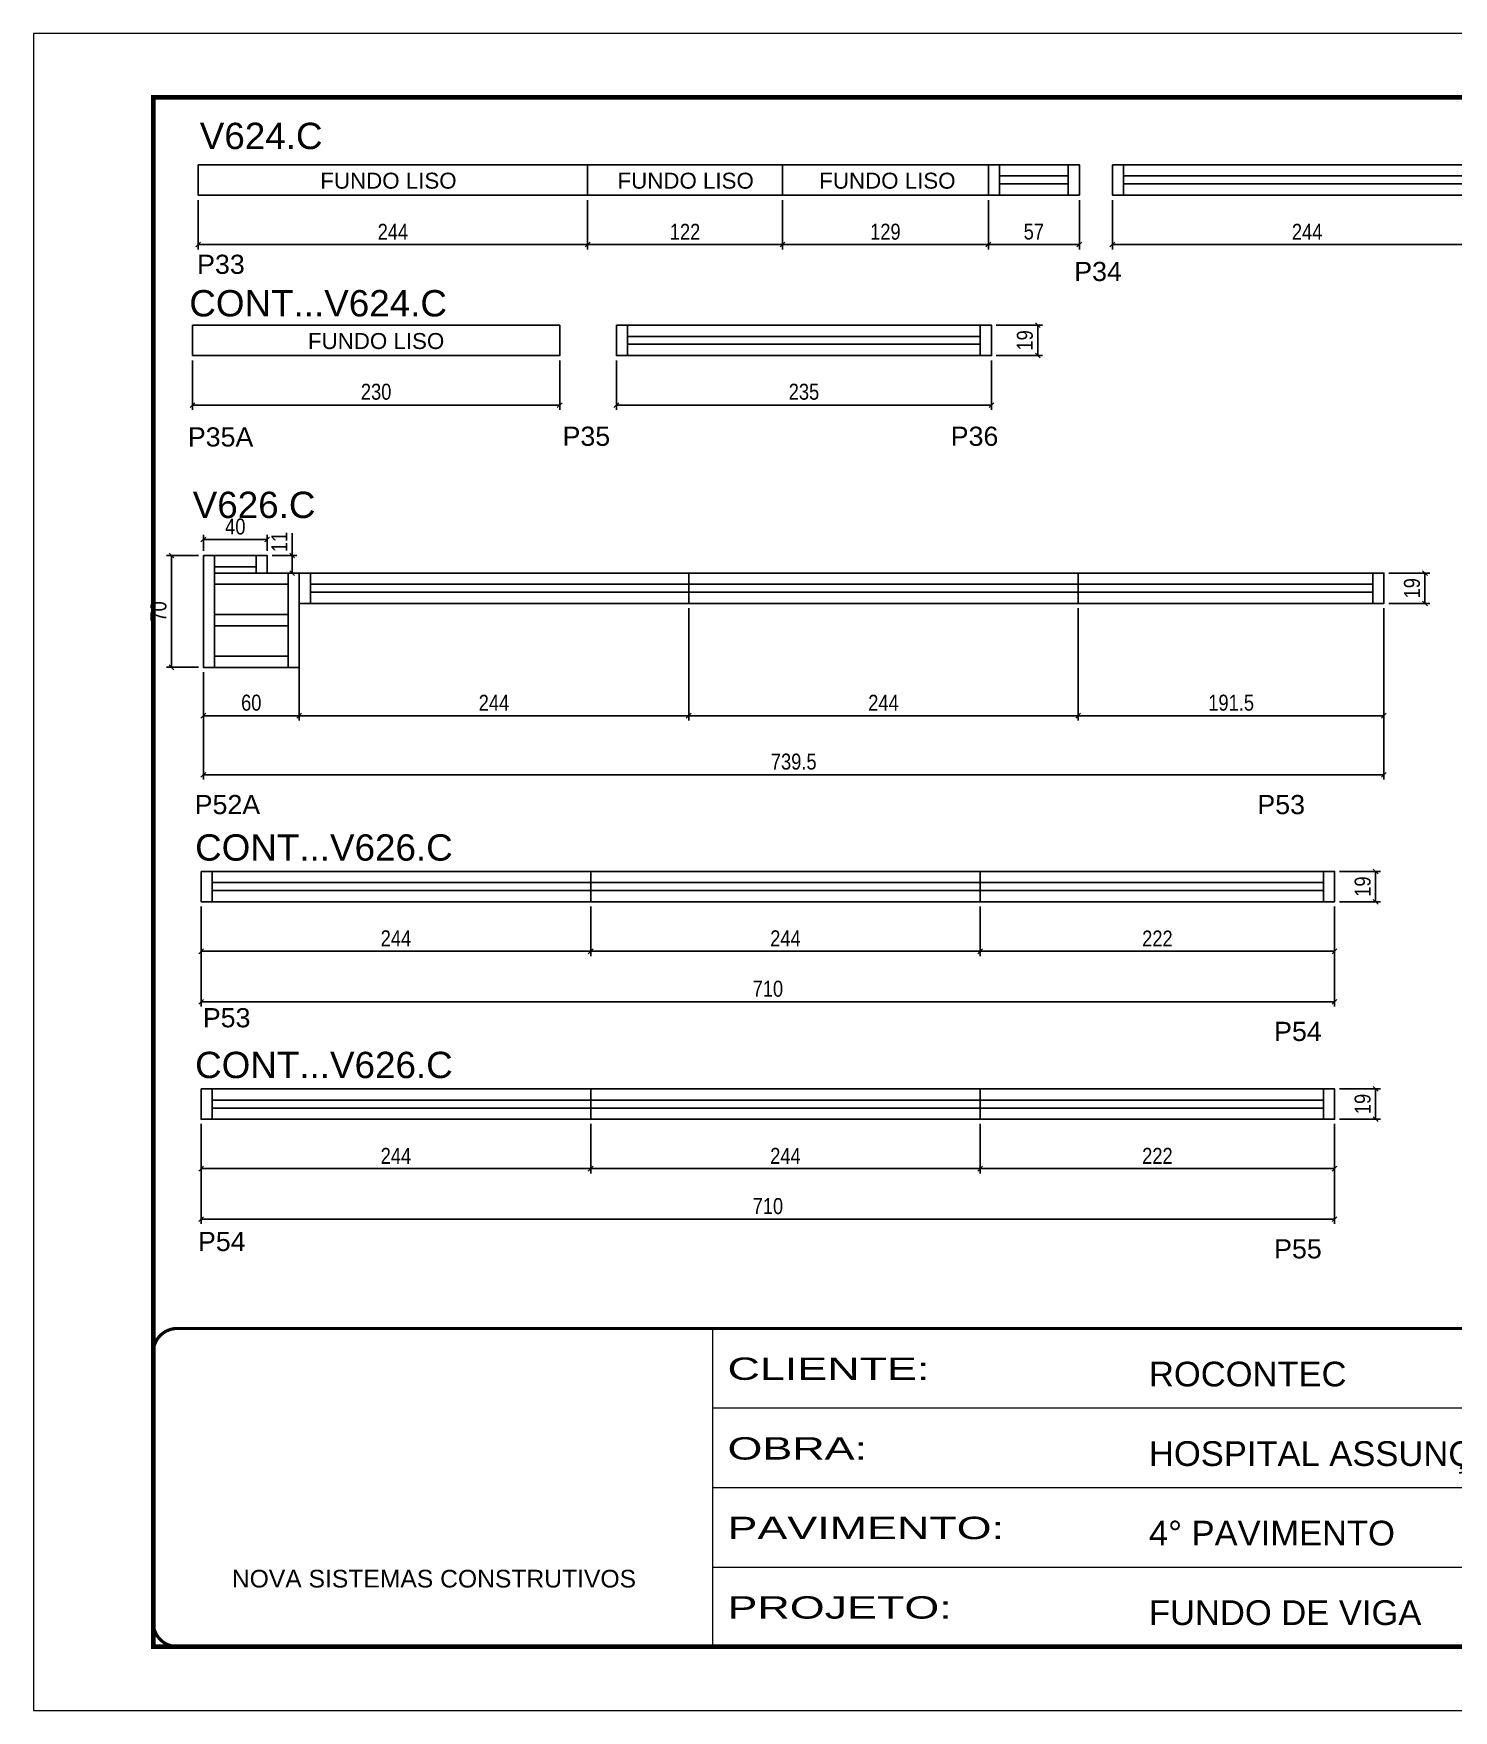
# Model space of a CAD drawing. Extents: x 3111 to 9365, y 861 to 5356.
# Drawn here: x 3111 to 4000, y 2009 to 3059 of the extents above; entities that cross this region are included whole.
import ezdxf

# ---------------------------------------------------------------- set-up
doc = ezdxf.new("R2010")
doc.units = 0
doc.linetypes.add('CONTINUO', pattern=[0])
doc.linetypes.add('DASHED', pattern=[0.75, 0.5, -0.25])
doc.layers.add('00-FELIPE', color=2, linetype='Continuous', plot=False)
for name, color, linetype in [('5', 5, 'Continuous'), ('COTA', 241, 'Continuous'), ('NOMENCLATURA', 7, 'Continuous'), ('Painéis', 200, 'Continuous'), ('SARR_2.2x7', 40, 'Continuous')]:
    doc.layers.add(name, color=color, linetype=linetype)
doc.layers.add('Folhas', color=255, linetype='Continuous', lineweight=9)
doc.layers.add('SARRAFO DE PRESSAO', color=251, linetype='DASHED', lineweight=9)
doc.styles.add('ARIAL', font='arial.ttf')
doc.styles.add('COTA TECNICA-50', font='techl___.ttf', dxfattribs={"height": 10})
doc.styles.get("Standard").update_dxf_attribs({"font": 'arial.ttf'})
doc.styles.add('Tecnologia', font='')
doc.styles.get('Tecnologia').set_extended_font_data('Forgotten Futurist')
doc.dimstyles.new('COTA PAINEL-50', dxfattribs={"dimtxt": 10, "dimasz": 3, "dimexe": 3, "dimexo": 3, "dimgap": 3, "dimtad": 1, "dimdec": 1, "dimzin": 12, "dimdsep": 46, "dimtxsty": 'COTA TECNICA-50', "dimblk1": 'OBLIQUE', "dimblk2": 'OBLIQUE', "dimsah": 1, "dimcen": 0.9, "dimclrd": 4, "dimclre": 4, "dimclrt": 240, "dimadec": 1, "dimazin": 3, "dimtfac": 1, "dimtdec": 1, "dimtmove": 0, "dimatfit": 3, "dimfxl": 1, "dimtolj": 1, "dimtzin": 12, "dimarcsym": 0})

# ---------------------------------------------------------------- blocks, each defined once
blk = doc.blocks.new('9999999999')
at = {"color": 30, "linetype": 'CONTINUO'}
for p, q in [((98564.6, 34230.2), (98564.6, 34429.4)), ((98564.6, 34379.6), (99584, 34379.6)), ((98564.6, 34329.8), (99488, 34329.8)), ((98564.6, 34280), (99488, 34280))]:
    blk.add_line(p, q, dxfattribs=at)
at = {"color": 30, "linetype": 'CONTINUO', "const_width": 2}
blk.add_lwpolyline([(99584, 34230.2), (99584, 34414.4, 0.414214), (99569, 34429.4), (98229, 34429.4, 0.414214), (98214, 34414.4), (98214, 34245.2, 0.414214), (98229, 34230.2), (99584, 34230.2)], format="xyb", dxfattribs=at)
at = {"layer": 'Folhas'}
blk.add_lwpolyline([(98139, 34190.2), (99624, 34190.2), (99624, 35240.2), (98139, 35240.2)], close=True, dxfattribs=at)
at = {"layer": 'Folhas', "color": 30, "const_width": 3}
blk.add_lwpolyline([(98214, 34230.2), (99584, 34230.2), (99584, 35200.2), (98214, 35200.2)], close=True, dxfattribs=at)
at = {"color": 7, "linetype": 'Continuous', "ltscale": 5, "style": 'ARIAL'}
for s, height, p in [('ROCONTEC', 15.48, (98837.7, 34393.1)), ('HOSPITAL ASSUNÇÃO', 15.483, (98837.7, 34343.3)), ('4° PAVIMENTO', 15.483, (98837.7, 34293.5)), ('NOVA SISTEMAS CONSTRUTIVOS', 11.059, (98263.2, 34267.2)), ('FUNDO DE VIGA', 15.483, (98837.7, 34243.7))]:
    blk.add_text(s, height=height, dxfattribs=at).set_placement(p)
at = {"layer": 'Folhas', "color": 7, "style": 'Tecnologia', "width": 1.5}
for s, p in [('CLIENTE:', (98573.7, 34397.2)), ('OBRA:', (98573.7, 34347.3)), ('PAVIMENTO:', (98573.7, 34297.5)), ('PROJETO:', (98573.7, 34247.7))]:
    blk.add_text(s, height=14, dxfattribs=at).set_placement(p)
blk = doc.blocks.new('_Oblique')
at = {"color": 0, "linetype": 'ByBlock', "lineweight": -2}
blk.add_line((-0.5, -0.5), (0.5, 0.5), dxfattribs=at)
blk = doc.blocks.new('*D115')
at = {"layer": 'COTA', "color": 4, "linetype": 'ByBlock', "lineweight": -2, "transparency": 16777216}
for p, q in [((3580.1, 2955.1), (3580.1, 2924.2)), ((3709.1, 2955.1), (3709.1, 2924.2)), ((3709.1, 2927.2), (3580.1, 2927.2))]:
    blk.add_line(p, q, dxfattribs=at)
at = {"layer": 'Defpoints', "color": 0, "linetype": 'ByBlock', "transparency": 16777216}
for p in [(3580.1, 2958.1), (3709.1, 2958.1), (3580.1, 2927.2)]:
    blk.add_point(p, dxfattribs=at)
at = {"layer": 'COTA', "color": 4, "linetype": 'ByBlock', "lineweight": -2, "transparency": 16777216, "xscale": 3, "yscale": 3, "zscale": 3, "rotation": 180}
blk.add_blockref('_Oblique', (3580.1, 2927.2), dxfattribs=at)
at = {"layer": 'COTA', "color": 4, "linetype": 'ByBlock', "lineweight": -2, "transparency": 16777216, "xscale": 3, "yscale": 3, "zscale": 3}
blk.add_blockref('_Oblique', (3709.1, 2927.2), dxfattribs=at)
at = {"layer": 'COTA', "color": 240, "linetype": 'ByBlock', "transparency": 16777216, "insert": (3644.6, 2935.2), "char_height": 10, "attachment_point": 5, "style": 'COTA TECNICA-50'}
blk.add_mtext('\\A1;129', dxfattribs=at)
blk = doc.blocks.new('*D116')
at = {"layer": 'COTA', "color": 4, "linetype": 'ByBlock', "lineweight": -2, "transparency": 16777216}
for p, q in [((3210.6, 2854.7), (3210.6, 2823.7)), ((3440.6, 2854.7), (3440.6, 2823.7)), ((3440.6, 2826.7), (3210.6, 2826.7))]:
    blk.add_line(p, q, dxfattribs=at)
at = {"layer": 'Defpoints', "color": 0, "linetype": 'ByBlock', "transparency": 16777216}
for p in [(3210.6, 2857.7), (3440.6, 2857.7), (3210.6, 2826.7)]:
    blk.add_point(p, dxfattribs=at)
at = {"layer": 'COTA', "color": 4, "linetype": 'ByBlock', "lineweight": -2, "transparency": 16777216, "xscale": 3, "yscale": 3, "zscale": 3, "rotation": 180}
blk.add_blockref('_Oblique', (3210.6, 2826.7), dxfattribs=at)
at = {"layer": 'COTA', "color": 4, "linetype": 'ByBlock', "lineweight": -2, "transparency": 16777216, "xscale": 3, "yscale": 3, "zscale": 3}
blk.add_blockref('_Oblique', (3440.6, 2826.7), dxfattribs=at)
at = {"layer": 'COTA', "color": 240, "linetype": 'ByBlock', "transparency": 16777216, "insert": (3325.6, 2835), "char_height": 10, "attachment_point": 5, "style": 'COTA TECNICA-50'}
blk.add_mtext('\\A1;230', dxfattribs=at)
blk = doc.blocks.new('*D165')
at = {"layer": 'COTA', "color": 4, "linetype": 'ByBlock', "lineweight": -2, "transparency": 16777216}
for p, q in [((3214.1, 2955.1), (3214.1, 2924.2)), ((3458.1, 2955.1), (3458.1, 2924.2)), ((3214.1, 2927.2), (3458.1, 2927.2))]:
    blk.add_line(p, q, dxfattribs=at)
at = {"layer": 'Defpoints', "color": 0, "linetype": 'ByBlock', "transparency": 16777216}
for p in [(3214.1, 2958.1), (3458.1, 2958.1), (3458.1, 2927.2)]:
    blk.add_point(p, dxfattribs=at)
at = {"layer": 'COTA', "color": 4, "linetype": 'ByBlock', "lineweight": -2, "transparency": 16777216, "xscale": 3, "yscale": 3, "zscale": 3, "rotation": 180}
blk.add_blockref('_Oblique', (3214.1, 2927.2), dxfattribs=at)
at = {"layer": 'COTA', "color": 4, "linetype": 'ByBlock', "lineweight": -2, "transparency": 16777216, "xscale": 3, "yscale": 3, "zscale": 3}
blk.add_blockref('_Oblique', (3458.1, 2927.2), dxfattribs=at)
at = {"layer": 'COTA', "color": 240, "linetype": 'ByBlock', "transparency": 16777216, "insert": (3336.1, 2935.2), "char_height": 10, "attachment_point": 5, "style": 'COTA TECNICA-50'}
blk.add_mtext('\\A1;244', dxfattribs=at)
blk = doc.blocks.new('*D166')
at = {"layer": 'COTA', "color": 4, "linetype": 'ByBlock', "lineweight": -2, "transparency": 16777216}
for p, q in [((3458.1, 2955.1), (3458.1, 2924.2)), ((3580.1, 2955.1), (3580.1, 2924.2)), ((3458.1, 2927.2), (3580.1, 2927.2))]:
    blk.add_line(p, q, dxfattribs=at)
at = {"layer": 'Defpoints', "color": 0, "linetype": 'ByBlock', "transparency": 16777216}
for p in [(3458.1, 2958.1), (3580.1, 2958.1), (3580.1, 2927.2)]:
    blk.add_point(p, dxfattribs=at)
at = {"layer": 'COTA', "color": 4, "linetype": 'ByBlock', "lineweight": -2, "transparency": 16777216, "xscale": 3, "yscale": 3, "zscale": 3, "rotation": 180}
blk.add_blockref('_Oblique', (3458.1, 2927.2), dxfattribs=at)
at = {"layer": 'COTA', "color": 4, "linetype": 'ByBlock', "lineweight": -2, "transparency": 16777216, "xscale": 3, "yscale": 3, "zscale": 3}
blk.add_blockref('_Oblique', (3580.1, 2927.2), dxfattribs=at)
at = {"layer": 'COTA', "color": 240, "linetype": 'ByBlock', "transparency": 16777216, "insert": (3519.1, 2935.2), "char_height": 10, "attachment_point": 5, "style": 'COTA TECNICA-50'}
blk.add_mtext('\\A1;122', dxfattribs=at)
blk = doc.blocks.new('*D194')
at = {"layer": 'COTA', "color": 4, "linetype": 'ByBlock', "lineweight": -2, "transparency": 16777216}
for p, q in [((3786.8, 2955.1), (3786.8, 2924.2)), ((4030.8, 2955.1), (4030.8, 2924.2)), ((3786.8, 2927.2), (4030.8, 2927.2))]:
    blk.add_line(p, q, dxfattribs=at)
at = {"layer": 'Defpoints', "color": 0, "linetype": 'ByBlock', "transparency": 16777216}
for p in [(3786.8, 2958.1), (4030.8, 2958.1), (4030.8, 2927.2)]:
    blk.add_point(p, dxfattribs=at)
at = {"layer": 'COTA', "color": 4, "linetype": 'ByBlock', "lineweight": -2, "transparency": 16777216, "xscale": 3, "yscale": 3, "zscale": 3, "rotation": 180}
blk.add_blockref('_Oblique', (3786.8, 2927.2), dxfattribs=at)
at = {"layer": 'COTA', "color": 4, "linetype": 'ByBlock', "lineweight": -2, "transparency": 16777216, "xscale": 3, "yscale": 3, "zscale": 3}
blk.add_blockref('_Oblique', (4030.8, 2927.2), dxfattribs=at)
at = {"layer": 'COTA', "color": 240, "linetype": 'ByBlock', "transparency": 16777216, "insert": (3908.8, 2935.2), "char_height": 10, "attachment_point": 5, "style": 'COTA TECNICA-50'}
blk.add_mtext('\\A1;244', dxfattribs=at)
blk = doc.blocks.new('*D77')
at = {"layer": 'COTA', "color": 4, "linetype": 'ByBlock', "lineweight": -2, "transparency": 16777216}
for p, q in [((3714.1, 2876.7), (3743.1, 2876.7)), ((3740.1, 2857.7), (3740.1, 2876.7)), ((3714.1, 2857.7), (3743.1, 2857.7))]:
    blk.add_line(p, q, dxfattribs=at)
at = {"layer": 'Defpoints', "color": 0, "linetype": 'ByBlock', "transparency": 16777216}
for p in [(3711.1, 2876.7), (3740.1, 2876.7), (3711.1, 2857.7)]:
    blk.add_point(p, dxfattribs=at)
at = {"layer": 'COTA', "color": 4, "linetype": 'ByBlock', "lineweight": -2, "transparency": 16777216, "xscale": 3, "yscale": 3, "zscale": 3}
for p, rotation in [((3740.1, 2876.7), 90), ((3740.1, 2857.7), 270)]:
    blk.add_blockref('_Oblique', p, dxfattribs=dict(at, rotation=rotation))
at = {"layer": 'COTA', "color": 240, "linetype": 'ByBlock', "transparency": 16777216, "insert": (3732, 2867.2), "char_height": 10, "attachment_point": 5, "rotation": 90, "style": 'COTA TECNICA-50'}
blk.add_mtext('\\A1;19', dxfattribs=at)
blk = doc.blocks.new('*D195')
at = {"layer": 'COTA', "color": 4, "linetype": 'ByBlock', "lineweight": -2, "transparency": 16777216}
for p, q in [((3476.1, 2854.7), (3476.1, 2823.7)), ((3711.1, 2854.7), (3711.1, 2823.7)), ((3711.1, 2826.7), (3476.1, 2826.7))]:
    blk.add_line(p, q, dxfattribs=at)
at = {"layer": 'Defpoints', "color": 0, "linetype": 'ByBlock', "transparency": 16777216}
for p in [(3476.1, 2857.7), (3711.1, 2857.7), (3476.1, 2826.7)]:
    blk.add_point(p, dxfattribs=at)
at = {"layer": 'COTA', "color": 4, "linetype": 'ByBlock', "lineweight": -2, "transparency": 16777216, "xscale": 3, "yscale": 3, "zscale": 3}
for p, rotation in [((3476.1, 2826.7), 180.0000000077806), ((3711.1, 2826.7), 7.780576183336052e-09)]:
    blk.add_blockref('_Oblique', p, dxfattribs=dict(at, rotation=rotation))
at = {"layer": 'COTA', "color": 240, "linetype": 'ByBlock', "transparency": 16777216, "insert": (3593.6, 2835), "char_height": 10, "attachment_point": 5, "rotation": 0, "style": 'COTA TECNICA-50'}
blk.add_mtext('\\A1;235', dxfattribs=at)
blk = doc.blocks.new('*D201')
at = {"layer": 'COTA', "color": 4, "linetype": 'ByBlock', "lineweight": -2, "transparency": 16777216}
for p, q in [((3765.4, 2699.5), (3765.4, 2629.2)), ((3956.9, 2699.5), (3956.9, 2629.2)), ((3765.4, 2632.2), (3956.9, 2632.2))]:
    blk.add_line(p, q, dxfattribs=at)
at = {"layer": 'Defpoints', "color": 0, "linetype": 'ByBlock', "transparency": 16777216}
for p in [(3765.4, 2702.5), (3956.9, 2702.5), (3956.9, 2632.2)]:
    blk.add_point(p, dxfattribs=at)
at = {"layer": 'COTA', "color": 4, "linetype": 'ByBlock', "lineweight": -2, "transparency": 16777216, "xscale": 3, "yscale": 3, "zscale": 3, "rotation": 180}
blk.add_blockref('_Oblique', (3765.4, 2632.2), dxfattribs=at)
at = {"layer": 'COTA', "color": 4, "linetype": 'ByBlock', "lineweight": -2, "transparency": 16777216, "xscale": 3, "yscale": 3, "zscale": 3}
blk.add_blockref('_Oblique', (3956.9, 2632.2), dxfattribs=at)
at = {"layer": 'COTA', "color": 240, "linetype": 'ByBlock', "transparency": 16777216, "insert": (3861.2, 2640.3), "char_height": 10, "attachment_point": 5, "style": 'COTA TECNICA-50'}
blk.add_mtext('\\A1;191.5', dxfattribs=at)
blk = doc.blocks.new('*D202')
at = {"layer": 'COTA', "color": 4, "linetype": 'ByBlock', "lineweight": -2, "transparency": 16777216}
for p, q in [((3277.4, 2699.5), (3277.4, 2629.2)), ((3521.4, 2699.5), (3521.4, 2629.2)), ((3277.4, 2632.2), (3521.4, 2632.2))]:
    blk.add_line(p, q, dxfattribs=at)
at = {"layer": 'Defpoints', "color": 0, "linetype": 'ByBlock', "transparency": 16777216}
for p in [(3277.4, 2702.5), (3521.4, 2702.5), (3521.4, 2632.2)]:
    blk.add_point(p, dxfattribs=at)
at = {"layer": 'COTA', "color": 4, "linetype": 'ByBlock', "lineweight": -2, "transparency": 16777216, "xscale": 3, "yscale": 3, "zscale": 3, "rotation": 180}
blk.add_blockref('_Oblique', (3277.4, 2632.2), dxfattribs=at)
at = {"layer": 'COTA', "color": 4, "linetype": 'ByBlock', "lineweight": -2, "transparency": 16777216, "xscale": 3, "yscale": 3, "zscale": 3}
blk.add_blockref('_Oblique', (3521.4, 2632.2), dxfattribs=at)
at = {"layer": 'COTA', "color": 240, "linetype": 'ByBlock', "transparency": 16777216, "insert": (3399.4, 2640.3), "char_height": 10, "attachment_point": 5, "style": 'COTA TECNICA-50'}
blk.add_mtext('\\A1;244', dxfattribs=at)
blk = doc.blocks.new('*D82')
at = {"layer": 'COTA', "color": 4, "linetype": 'ByBlock', "lineweight": -2, "transparency": 16777216}
for p, q in [((3521.4, 2699.5), (3521.4, 2629.2)), ((3765.4, 2699.5), (3765.4, 2629.2)), ((3521.4, 2632.2), (3765.4, 2632.2))]:
    blk.add_line(p, q, dxfattribs=at)
at = {"layer": 'Defpoints', "color": 0, "linetype": 'ByBlock', "transparency": 16777216}
for p in [(3521.4, 2702.5), (3765.4, 2702.5), (3765.4, 2632.2)]:
    blk.add_point(p, dxfattribs=at)
at = {"layer": 'COTA', "color": 4, "linetype": 'ByBlock', "lineweight": -2, "transparency": 16777216, "xscale": 3, "yscale": 3, "zscale": 3, "rotation": 180}
blk.add_blockref('_Oblique', (3521.4, 2632.2), dxfattribs=at)
at = {"layer": 'COTA', "color": 4, "linetype": 'ByBlock', "lineweight": -2, "transparency": 16777216, "xscale": 3, "yscale": 3, "zscale": 3}
blk.add_blockref('_Oblique', (3765.4, 2632.2), dxfattribs=at)
at = {"layer": 'COTA', "color": 240, "linetype": 'ByBlock', "transparency": 16777216, "insert": (3643.4, 2640.3), "char_height": 10, "attachment_point": 5, "style": 'COTA TECNICA-50'}
blk.add_mtext('\\A1;244', dxfattribs=at)
blk = doc.blocks.new('*D83')
at = {"layer": 'COTA', "color": 4, "linetype": 'ByBlock', "lineweight": -2, "transparency": 16777216}
for p, q in [((3956.9, 2699.5), (3956.9, 2592.2)), ((3217.4, 2659.5), (3217.4, 2592.2)), ((3956.9, 2595.2), (3217.4, 2595.2))]:
    blk.add_line(p, q, dxfattribs=at)
at = {"layer": 'Defpoints', "color": 0, "linetype": 'ByBlock', "transparency": 16777216}
for p in [(3956.9, 2702.5), (3217.4, 2662.5), (3217.4, 2595.2)]:
    blk.add_point(p, dxfattribs=at)
at = {"layer": 'COTA', "color": 4, "linetype": 'ByBlock', "lineweight": -2, "transparency": 16777216, "xscale": 3, "yscale": 3, "zscale": 3, "rotation": 180}
blk.add_blockref('_Oblique', (3217.4, 2595.2), dxfattribs=at)
at = {"layer": 'COTA', "color": 4, "linetype": 'ByBlock', "lineweight": -2, "transparency": 16777216, "xscale": 3, "yscale": 3, "zscale": 3}
blk.add_blockref('_Oblique', (3956.9, 2595.2), dxfattribs=at)
at = {"layer": 'COTA', "color": 240, "linetype": 'ByBlock', "transparency": 16777216, "insert": (3587.2, 2603.4), "char_height": 10, "attachment_point": 5, "style": 'COTA TECNICA-50'}
blk.add_mtext('\\A1;739.5', dxfattribs=at)
blk = doc.blocks.new('*D203')
at = {"layer": 'COTA', "color": 4, "linetype": 'ByBlock', "lineweight": -2, "transparency": 16777216}
for p, q in [((3704, 2512.7), (3704, 2481.7)), ((3926, 2512.7), (3926, 2481.7)), ((3704, 2484.7), (3926, 2484.7))]:
    blk.add_line(p, q, dxfattribs=at)
at = {"layer": 'Defpoints', "color": 0, "linetype": 'ByBlock', "transparency": 16777216}
for p in [(3704, 2515.7), (3926, 2515.7), (3926, 2484.7)]:
    blk.add_point(p, dxfattribs=at)
at = {"layer": 'COTA', "color": 4, "linetype": 'ByBlock', "lineweight": -2, "transparency": 16777216, "xscale": 3, "yscale": 3, "zscale": 3, "rotation": 180}
blk.add_blockref('_Oblique', (3704, 2484.7), dxfattribs=at)
at = {"layer": 'COTA', "color": 4, "linetype": 'ByBlock', "lineweight": -2, "transparency": 16777216, "xscale": 3, "yscale": 3, "zscale": 3}
blk.add_blockref('_Oblique', (3926, 2484.7), dxfattribs=at)
at = {"layer": 'COTA', "color": 240, "linetype": 'ByBlock', "transparency": 16777216, "insert": (3815, 2492.7), "char_height": 10, "attachment_point": 5, "style": 'COTA TECNICA-50'}
blk.add_mtext('\\A1;222', dxfattribs=at)
blk = doc.blocks.new('*D204')
at = {"layer": 'COTA', "color": 4, "linetype": 'ByBlock', "lineweight": -2, "transparency": 16777216}
for p, q in [((3216, 2512.7), (3216, 2481.7)), ((3460, 2512.7), (3460, 2481.7)), ((3216, 2484.7), (3460, 2484.7))]:
    blk.add_line(p, q, dxfattribs=at)
at = {"layer": 'Defpoints', "color": 0, "linetype": 'ByBlock', "transparency": 16777216}
for p in [(3216, 2515.7), (3460, 2515.7), (3460, 2484.7)]:
    blk.add_point(p, dxfattribs=at)
at = {"layer": 'COTA', "color": 4, "linetype": 'ByBlock', "lineweight": -2, "transparency": 16777216, "xscale": 3, "yscale": 3, "zscale": 3, "rotation": 180}
blk.add_blockref('_Oblique', (3216, 2484.7), dxfattribs=at)
at = {"layer": 'COTA', "color": 4, "linetype": 'ByBlock', "lineweight": -2, "transparency": 16777216, "xscale": 3, "yscale": 3, "zscale": 3}
blk.add_blockref('_Oblique', (3460, 2484.7), dxfattribs=at)
at = {"layer": 'COTA', "color": 240, "linetype": 'ByBlock', "transparency": 16777216, "insert": (3338, 2492.8), "char_height": 10, "attachment_point": 5, "style": 'COTA TECNICA-50'}
blk.add_mtext('\\A1;244', dxfattribs=at)
blk = doc.blocks.new('*D84')
at = {"layer": 'COTA', "color": 4, "linetype": 'ByBlock', "lineweight": -2, "transparency": 16777216}
for p, q in [((3460, 2512.7), (3460, 2481.7)), ((3704, 2512.7), (3704, 2481.7)), ((3460, 2484.7), (3704, 2484.7))]:
    blk.add_line(p, q, dxfattribs=at)
at = {"layer": 'Defpoints', "color": 0, "linetype": 'ByBlock', "transparency": 16777216}
for p in [(3460, 2515.7), (3704, 2515.7), (3704, 2484.7)]:
    blk.add_point(p, dxfattribs=at)
at = {"layer": 'COTA', "color": 4, "linetype": 'ByBlock', "lineweight": -2, "transparency": 16777216, "xscale": 3, "yscale": 3, "zscale": 3, "rotation": 180}
blk.add_blockref('_Oblique', (3460, 2484.7), dxfattribs=at)
at = {"layer": 'COTA', "color": 4, "linetype": 'ByBlock', "lineweight": -2, "transparency": 16777216, "xscale": 3, "yscale": 3, "zscale": 3}
blk.add_blockref('_Oblique', (3704, 2484.7), dxfattribs=at)
at = {"layer": 'COTA', "color": 240, "linetype": 'ByBlock', "transparency": 16777216, "insert": (3582, 2492.8), "char_height": 10, "attachment_point": 5, "style": 'COTA TECNICA-50'}
blk.add_mtext('\\A1;244', dxfattribs=at)
blk = doc.blocks.new('*D85')
at = {"layer": 'COTA', "color": 4, "linetype": 'ByBlock', "lineweight": -2, "transparency": 16777216}
for p, q in [((3216, 2512.7), (3216, 2450.1)), ((3926, 2512.7), (3926, 2450.1)), ((3926, 2453.1), (3216, 2453.1))]:
    blk.add_line(p, q, dxfattribs=at)
at = {"layer": 'Defpoints', "color": 0, "linetype": 'ByBlock', "transparency": 16777216}
for p in [(3216, 2515.7), (3926, 2515.7), (3216, 2453.1)]:
    blk.add_point(p, dxfattribs=at)
at = {"layer": 'COTA', "color": 4, "linetype": 'ByBlock', "lineweight": -2, "transparency": 16777216, "xscale": 3, "yscale": 3, "zscale": 3, "rotation": 180}
blk.add_blockref('_Oblique', (3216, 2453.1), dxfattribs=at)
at = {"layer": 'COTA', "color": 4, "linetype": 'ByBlock', "lineweight": -2, "transparency": 16777216, "xscale": 3, "yscale": 3, "zscale": 3}
blk.add_blockref('_Oblique', (3926, 2453.1), dxfattribs=at)
at = {"layer": 'COTA', "color": 240, "linetype": 'ByBlock', "transparency": 16777216, "insert": (3571, 2461.2), "char_height": 10, "attachment_point": 5, "style": 'COTA TECNICA-50'}
blk.add_mtext('\\A1;710', dxfattribs=at)
blk = doc.blocks.new('*D205')
at = {"layer": 'COTA', "color": 4, "linetype": 'ByBlock', "lineweight": -2, "transparency": 16777216}
for p, q in [((3704, 2376.6), (3704, 2345.6)), ((3926, 2376.6), (3926, 2345.6)), ((3704, 2348.6), (3926, 2348.6))]:
    blk.add_line(p, q, dxfattribs=at)
at = {"layer": 'Defpoints', "color": 0, "linetype": 'ByBlock', "transparency": 16777216}
for p in [(3704, 2379.6), (3926, 2379.6), (3926, 2348.6)]:
    blk.add_point(p, dxfattribs=at)
at = {"layer": 'COTA', "color": 4, "linetype": 'ByBlock', "lineweight": -2, "transparency": 16777216, "xscale": 3, "yscale": 3, "zscale": 3, "rotation": 180}
blk.add_blockref('_Oblique', (3704, 2348.6), dxfattribs=at)
at = {"layer": 'COTA', "color": 4, "linetype": 'ByBlock', "lineweight": -2, "transparency": 16777216, "xscale": 3, "yscale": 3, "zscale": 3}
blk.add_blockref('_Oblique', (3926, 2348.6), dxfattribs=at)
at = {"layer": 'COTA', "color": 240, "linetype": 'ByBlock', "transparency": 16777216, "insert": (3815, 2356.6), "char_height": 10, "attachment_point": 5, "style": 'COTA TECNICA-50'}
blk.add_mtext('\\A1;222', dxfattribs=at)
blk = doc.blocks.new('*D206')
at = {"layer": 'COTA', "color": 4, "linetype": 'ByBlock', "lineweight": -2, "transparency": 16777216}
for p, q in [((3216, 2376.6), (3216, 2345.6)), ((3460, 2376.6), (3460, 2345.6)), ((3216, 2348.6), (3460, 2348.6))]:
    blk.add_line(p, q, dxfattribs=at)
at = {"layer": 'Defpoints', "color": 0, "linetype": 'ByBlock', "transparency": 16777216}
for p in [(3216, 2379.6), (3460, 2379.6), (3460, 2348.6)]:
    blk.add_point(p, dxfattribs=at)
at = {"layer": 'COTA', "color": 4, "linetype": 'ByBlock', "lineweight": -2, "transparency": 16777216, "xscale": 3, "yscale": 3, "zscale": 3, "rotation": 180}
blk.add_blockref('_Oblique', (3216, 2348.6), dxfattribs=at)
at = {"layer": 'COTA', "color": 4, "linetype": 'ByBlock', "lineweight": -2, "transparency": 16777216, "xscale": 3, "yscale": 3, "zscale": 3}
blk.add_blockref('_Oblique', (3460, 2348.6), dxfattribs=at)
at = {"layer": 'COTA', "color": 240, "linetype": 'ByBlock', "transparency": 16777216, "insert": (3338, 2356.6), "char_height": 10, "attachment_point": 5, "style": 'COTA TECNICA-50'}
blk.add_mtext('\\A1;244', dxfattribs=at)
blk = doc.blocks.new('*D86')
at = {"layer": 'COTA', "color": 4, "linetype": 'ByBlock', "lineweight": -2, "transparency": 16777216}
for p, q in [((3460, 2376.6), (3460, 2345.6)), ((3704, 2376.6), (3704, 2345.6)), ((3460, 2348.6), (3704, 2348.6))]:
    blk.add_line(p, q, dxfattribs=at)
at = {"layer": 'Defpoints', "color": 0, "linetype": 'ByBlock', "transparency": 16777216}
for p in [(3460, 2379.6), (3704, 2379.6), (3704, 2348.6)]:
    blk.add_point(p, dxfattribs=at)
at = {"layer": 'COTA', "color": 4, "linetype": 'ByBlock', "lineweight": -2, "transparency": 16777216, "xscale": 3, "yscale": 3, "zscale": 3, "rotation": 180}
blk.add_blockref('_Oblique', (3460, 2348.6), dxfattribs=at)
at = {"layer": 'COTA', "color": 4, "linetype": 'ByBlock', "lineweight": -2, "transparency": 16777216, "xscale": 3, "yscale": 3, "zscale": 3}
blk.add_blockref('_Oblique', (3704, 2348.6), dxfattribs=at)
at = {"layer": 'COTA', "color": 240, "linetype": 'ByBlock', "transparency": 16777216, "insert": (3582, 2356.6), "char_height": 10, "attachment_point": 5, "style": 'COTA TECNICA-50'}
blk.add_mtext('\\A1;244', dxfattribs=at)
blk = doc.blocks.new('*D87')
at = {"layer": 'COTA', "color": 4, "linetype": 'ByBlock', "lineweight": -2, "transparency": 16777216}
for p, q in [((3216, 2376.6), (3216, 2314)), ((3926, 2376.6), (3926, 2314)), ((3926, 2317), (3216, 2317))]:
    blk.add_line(p, q, dxfattribs=at)
at = {"layer": 'Defpoints', "color": 0, "linetype": 'ByBlock', "transparency": 16777216}
for p in [(3216, 2379.6), (3926, 2379.6), (3216, 2317)]:
    blk.add_point(p, dxfattribs=at)
at = {"layer": 'COTA', "color": 4, "linetype": 'ByBlock', "lineweight": -2, "transparency": 16777216, "xscale": 3, "yscale": 3, "zscale": 3, "rotation": 180}
blk.add_blockref('_Oblique', (3216, 2317), dxfattribs=at)
at = {"layer": 'COTA', "color": 4, "linetype": 'ByBlock', "lineweight": -2, "transparency": 16777216, "xscale": 3, "yscale": 3, "zscale": 3}
blk.add_blockref('_Oblique', (3926, 2317), dxfattribs=at)
at = {"layer": 'COTA', "color": 240, "linetype": 'ByBlock', "transparency": 16777216, "insert": (3571, 2325.1), "char_height": 10, "attachment_point": 5, "style": 'COTA TECNICA-50'}
blk.add_mtext('\\A1;710', dxfattribs=at)
blk = doc.blocks.new('*D35')
at = {"layer": 'COTA', "color": 4, "linetype": 'ByBlock', "lineweight": -2, "transparency": 16777216}
for p, q in [((3929, 2398.6), (3954.7, 2398.6)), ((3951.7, 2398.6), (3951.7, 2379.6)), ((3929, 2379.6), (3954.7, 2379.6))]:
    blk.add_line(p, q, dxfattribs=at)
at = {"layer": 'Defpoints', "color": 0, "linetype": 'ByBlock', "transparency": 16777216}
for p in [(3926, 2398.6), (3926, 2379.6), (3951.7, 2379.6)]:
    blk.add_point(p, dxfattribs=at)
at = {"layer": 'COTA', "color": 4, "linetype": 'ByBlock', "lineweight": -2, "transparency": 16777216, "xscale": 3, "yscale": 3, "zscale": 3}
for p, rotation in [((3951.7, 2398.6), 90), ((3951.7, 2379.6), 270)]:
    blk.add_blockref('_Oblique', p, dxfattribs=dict(at, rotation=rotation))
at = {"layer": 'COTA', "color": 240, "linetype": 'ByBlock', "transparency": 16777216, "insert": (3943.6, 2389.1), "char_height": 10, "attachment_point": 5, "rotation": 90, "style": 'COTA TECNICA-50'}
blk.add_mtext('\\A1;19', dxfattribs=at)
blk = doc.blocks.new('*D36')
at = {"layer": 'COTA', "color": 4, "linetype": 'ByBlock', "lineweight": -2, "transparency": 16777216}
for p, q in [((3929, 2534.7), (3954.7, 2534.7)), ((3951.7, 2534.7), (3951.7, 2515.7)), ((3929, 2515.7), (3954.7, 2515.7))]:
    blk.add_line(p, q, dxfattribs=at)
at = {"layer": 'Defpoints', "color": 0, "linetype": 'ByBlock', "transparency": 16777216}
for p in [(3926, 2534.7), (3926, 2515.7), (3951.7, 2515.7)]:
    blk.add_point(p, dxfattribs=at)
at = {"layer": 'COTA', "color": 4, "linetype": 'ByBlock', "lineweight": -2, "transparency": 16777216, "xscale": 3, "yscale": 3, "zscale": 3}
for p, rotation in [((3951.7, 2534.7), 90), ((3951.7, 2515.7), 270)]:
    blk.add_blockref('_Oblique', p, dxfattribs=dict(at, rotation=rotation))
at = {"layer": 'COTA', "color": 240, "linetype": 'ByBlock', "transparency": 16777216, "insert": (3943.6, 2525.2), "char_height": 10, "attachment_point": 5, "rotation": 90, "style": 'COTA TECNICA-50'}
blk.add_mtext('\\A1;19', dxfattribs=at)
blk = doc.blocks.new('*D37')
at = {"layer": 'COTA', "color": 4, "linetype": 'ByBlock', "lineweight": -2, "transparency": 16777216}
for p, q in [((3959.9, 2721.5), (3985.6, 2721.5)), ((3982.6, 2721.5), (3982.6, 2702.5)), ((3959.9, 2702.5), (3985.6, 2702.5))]:
    blk.add_line(p, q, dxfattribs=at)
at = {"layer": 'Defpoints', "color": 0, "linetype": 'ByBlock', "transparency": 16777216}
for p in [(3956.9, 2721.5), (3956.9, 2702.5), (3982.6, 2702.5)]:
    blk.add_point(p, dxfattribs=at)
at = {"layer": 'COTA', "color": 4, "linetype": 'ByBlock', "lineweight": -2, "transparency": 16777216, "xscale": 3, "yscale": 3, "zscale": 3}
for p, rotation in [((3982.6, 2721.5), 90), ((3982.6, 2702.5), 270)]:
    blk.add_blockref('_Oblique', p, dxfattribs=dict(at, rotation=rotation))
at = {"layer": 'COTA', "color": 240, "linetype": 'ByBlock', "transparency": 16777216, "insert": (3974.5, 2712), "char_height": 10, "attachment_point": 5, "rotation": 90, "style": 'COTA TECNICA-50'}
blk.add_mtext('\\A1;19', dxfattribs=at)
blk = doc.blocks.new('*D93')
at = {"layer": '00-FELIPE', "color": 4, "linetype": 'ByBlock', "lineweight": -2, "transparency": 16777216}
for p, q in [((3709.1, 2955.1), (3709.1, 2924.2)), ((3766.1, 2955.1), (3766.1, 2924.2)), ((3709.1, 2927.2), (3766.1, 2927.2))]:
    blk.add_line(p, q, dxfattribs=at)
at = {"layer": 'Defpoints', "color": 0, "linetype": 'ByBlock', "transparency": 16777216}
for p in [(3709.1, 2958.1), (3766.1, 2958.1), (3766.1, 2927.2)]:
    blk.add_point(p, dxfattribs=at)
at = {"layer": '00-FELIPE', "color": 4, "linetype": 'ByBlock', "lineweight": -2, "transparency": 16777216, "xscale": 3, "yscale": 3, "zscale": 3, "rotation": 180}
blk.add_blockref('_Oblique', (3709.1, 2927.2), dxfattribs=at)
at = {"layer": '00-FELIPE', "color": 4, "linetype": 'ByBlock', "lineweight": -2, "transparency": 16777216, "xscale": 3, "yscale": 3, "zscale": 3}
blk.add_blockref('_Oblique', (3766.1, 2927.2), dxfattribs=at)
at = {"layer": '00-FELIPE', "color": 240, "linetype": 'ByBlock', "transparency": 16777216, "insert": (3737.6, 2935.3), "char_height": 10, "attachment_point": 5, "style": 'COTA TECNICA-50'}
blk.add_mtext('\\A1;57', dxfattribs=at)
blk = doc.blocks.new('*D225')
at = {"layer": 'Defpoints', "color": 0, "linetype": 'ByBlock', "transparency": 16777216}
for p in [(3257.4, 2732.5), (3273, 2732.5), (3257.4, 2721.5)]:
    blk.add_point(p, dxfattribs=at)
at = {"layer": 'Painéis', "color": 4, "linetype": 'ByBlock', "lineweight": -2, "transparency": 16777216}
for p, q in [((3273, 2732.5), (3273, 2746.6)), ((3260.4, 2732.5), (3276, 2732.5)), ((3273, 2721.5), (3273, 2732.5)), ((3260.4, 2721.5), (3276, 2721.5))]:
    blk.add_line(p, q, dxfattribs=at)
at = {"layer": 'Painéis', "color": 4, "linetype": 'ByBlock', "lineweight": -2, "transparency": 16777216, "xscale": 3, "yscale": 3, "zscale": 3}
for p, rotation in [((3273, 2732.5), 90), ((3273, 2721.5), 270)]:
    blk.add_blockref('_Oblique', p, dxfattribs=dict(at, rotation=rotation))
at = {"layer": 'Painéis', "color": 240, "linetype": 'ByBlock', "transparency": 16777216, "insert": (3265, 2741), "char_height": 10, "attachment_point": 5, "rotation": 90, "style": 'COTA TECNICA-50'}
blk.add_mtext('\\A1;11', dxfattribs=at)
blk = doc.blocks.new('*D226')
at = {"layer": 'Defpoints', "color": 0, "linetype": 'ByBlock', "transparency": 16777216}
for p in [(3217.4, 2742.5), (3217.4, 2732.5), (3257.4, 2732.5)]:
    blk.add_point(p, dxfattribs=at)
at = {"layer": 'Painéis', "color": 4, "linetype": 'ByBlock', "lineweight": -2, "transparency": 16777216}
for p, q in [((3217.4, 2735.5), (3217.4, 2745.5)), ((3257.4, 2742.5), (3217.4, 2742.5)), ((3257.4, 2735.5), (3257.4, 2745.5))]:
    blk.add_line(p, q, dxfattribs=at)
at = {"layer": 'Painéis', "color": 4, "linetype": 'ByBlock', "lineweight": -2, "transparency": 16777216, "xscale": 3, "yscale": 3, "zscale": 3}
for p, rotation in [((3217.4, 2742.5), 179.9999997162078), ((3257.4, 2742.5), 359.9999997162078)]:
    blk.add_blockref('_Oblique', p, dxfattribs=dict(at, rotation=rotation))
at = {"layer": 'Painéis', "color": 240, "linetype": 'ByBlock', "transparency": 16777216, "insert": (3237.4, 2750.6), "char_height": 10, "attachment_point": 5, "rotation": 360, "style": 'COTA TECNICA-50'}
blk.add_mtext('\\A1;40', dxfattribs=at)
blk = doc.blocks.new('*D227')
at = {"layer": 'Defpoints', "color": 0, "linetype": 'ByBlock', "transparency": 16777216}
for p in [(3217.4, 2732.5), (3197.4, 2662.5), (3217.4, 2662.5)]:
    blk.add_point(p, dxfattribs=at)
at = {"layer": 'Painéis', "color": 4, "linetype": 'ByBlock', "lineweight": -2, "transparency": 16777216}
for p, q in [((3214.4, 2732.5), (3194.4, 2732.5)), ((3197.4, 2732.5), (3197.4, 2662.5)), ((3214.4, 2662.5), (3194.4, 2662.5))]:
    blk.add_line(p, q, dxfattribs=at)
at = {"layer": 'Painéis', "color": 4, "linetype": 'ByBlock', "lineweight": -2, "transparency": 16777216, "xscale": 3, "yscale": 3, "zscale": 3}
for p, rotation in [((3197.4, 2732.5), 90), ((3197.4, 2662.5), 270)]:
    blk.add_blockref('_Oblique', p, dxfattribs=dict(at, rotation=rotation))
at = {"layer": 'Painéis', "color": 240, "linetype": 'ByBlock', "transparency": 16777216, "insert": (3189.3, 2697.5), "char_height": 10, "attachment_point": 5, "rotation": 90, "style": 'COTA TECNICA-50'}
blk.add_mtext('\\A1;70', dxfattribs=at)
blk = doc.blocks.new('*D228')
at = {"layer": 'Defpoints', "color": 0, "linetype": 'ByBlock', "transparency": 16777216}
for p in [(3217.4, 2662.5), (3277.4, 2662.5), (3217.4, 2632.2)]:
    blk.add_point(p, dxfattribs=at)
at = {"layer": 'Painéis', "color": 4, "linetype": 'ByBlock', "lineweight": -2, "transparency": 16777216}
for p, q in [((3217.4, 2659.5), (3217.4, 2629.2)), ((3277.4, 2659.5), (3277.4, 2629.2)), ((3277.4, 2632.2), (3217.4, 2632.2))]:
    blk.add_line(p, q, dxfattribs=at)
at = {"layer": 'Painéis', "color": 4, "linetype": 'ByBlock', "lineweight": -2, "transparency": 16777216, "xscale": 3, "yscale": 3, "zscale": 3, "rotation": 180}
blk.add_blockref('_Oblique', (3217.4, 2632.2), dxfattribs=at)
at = {"layer": 'Painéis', "color": 4, "linetype": 'ByBlock', "lineweight": -2, "transparency": 16777216, "xscale": 3, "yscale": 3, "zscale": 3}
blk.add_blockref('_Oblique', (3277.4, 2632.2), dxfattribs=at)
at = {"layer": 'Painéis', "color": 240, "linetype": 'ByBlock', "transparency": 16777216, "insert": (3247.4, 2640.3), "char_height": 10, "attachment_point": 5, "style": 'COTA TECNICA-50'}
blk.add_mtext('\\A1;60', dxfattribs=at)

msp = doc.modelspace()

# ---------------------------------------------------------------- linework, layer by layer
at = {"layer": 'Painéis', "linetype": 'ByBlock'}
msp.add_line((3214.11, 2977.15), (3214.11, 2958.15), dxfattribs=at)
at = {"layer": 'Painéis', "linetype": 'Continuous'}
for points in [[(3214.11, 2977.15), (3458.11, 2977.15), (3458.11, 2958.15), (3214.11, 2958.15)], [(3458.11, 2958.15), (3580.11, 2958.15), (3580.11, 2977.15), (3458.11, 2977.15)], [(3786.84, 2977.15), (4030.84, 2977.15), (4030.84, 2958.15), (3786.84, 2958.15)], [(3476.08, 2876.74), (3711.08, 2876.74), (3711.08, 2857.74), (3476.08, 2857.74)], [(3277.41, 2721.49), (3521.41, 2721.49), (3521.41, 2702.49), (3277.41, 2702.49)], [(3521.41, 2721.49), (3765.41, 2721.49), (3765.41, 2702.49), (3521.41, 2702.49)], [(3216, 2534.71), (3460, 2534.71), (3460, 2515.71), (3216, 2515.71)], [(3460, 2534.71), (3704, 2534.71), (3704, 2515.71), (3460, 2515.71)], [(3216, 2398.56), (3460, 2398.56), (3460, 2379.56), (3216, 2379.56)], [(3460, 2398.56), (3704, 2398.56), (3704, 2379.56), (3460, 2379.56)]]:
    msp.add_lwpolyline(points, close=True, dxfattribs=at)
at = {"layer": 'Painéis', "linetype": 'ByBlock'}
for points in [[(3580.11, 2977.15), (3709.11, 2977.15), (3709.11, 2958.15), (3580.11, 2958.15)], [(3766.11, 2958.15), (3709.11, 2958.15), (3709.11, 2977.15), (3766.11, 2977.15)], [(3210.63, 2857.74), (3440.63, 2857.74), (3440.63, 2876.74), (3210.63, 2876.74)], [(3765.41, 2721.49), (3956.94, 2721.49), (3956.94, 2702.49), (3765.41, 2702.49)], [(3704, 2534.71), (3926.03, 2534.71), (3926.03, 2515.71), (3704, 2515.71)], [(3704, 2398.56), (3926.03, 2398.56), (3926.03, 2379.56), (3704, 2379.56)]]:
    msp.add_lwpolyline(points, close=True, dxfattribs=at)
msp.add_lwpolyline([(3217.41, 2732.49), (3217.41, 2662.49), (3277.41, 2662.49), (3277.41, 2721.49), (3257.41, 2721.49), (3257.41, 2732.49), (3217.41, 2732.49)], dxfattribs=at)
at = {"layer": 'SARR_2.2x7', "linetype": 'Continuous'}
for p, q in [((3716.11, 2977.15), (3716.11, 2958.15)), ((3759.13, 2977.15), (3759.13, 2958.15)), ((3793.84, 2977.15), (3793.84, 2958.15)), ((3716.11, 2970.15), (3759.13, 2970.15)), ((3759.13, 2965.15), (3716.11, 2965.15)), ((4030.84, 2970.15), (3793.84, 2970.15)), ((3793.84, 2965.15), (4030.84, 2965.15)), ((3483.08, 2876.74), (3483.08, 2857.74)), ((3483.08, 2869.74), (3704.08, 2869.74)), ((3704.08, 2876.74), (3704.08, 2857.74)), ((3704.08, 2864.74), (3483.08, 2864.74)), ((3224.41, 2732.49), (3224.41, 2662.49)), ((3250.41, 2732.49), (3250.41, 2721.49)), ((3250.41, 2725.49), (3224.41, 2725.49)), ((3270.41, 2721.49), (3224.41, 2721.49)), ((3270.41, 2721.49), (3270.41, 2662.49)), ((3284.41, 2721.49), (3284.41, 2702.49)), ((3949.97, 2721.49), (3949.97, 2702.49)), ((3270.41, 2714.49), (3224.41, 2714.49)), ((3521.41, 2714.49), (3284.41, 2714.49)), ((3284.41, 2709.49), (3521.41, 2709.49)), ((3765.41, 2714.49), (3521.41, 2714.49)), ((3521.41, 2709.49), (3765.41, 2709.49)), ((3765.41, 2714.49), (3949.97, 2714.49)), ((3949.97, 2709.49), (3765.41, 2709.49)), ((3270.41, 2695.49), (3224.41, 2695.49)), ((3270.41, 2688.49), (3224.41, 2688.49)), ((3224.41, 2669.49), (3270.41, 2669.49)), ((3223, 2534.71), (3223, 2515.71)), ((3919.06, 2534.71), (3919.06, 2515.71)), ((3460, 2527.71), (3223, 2527.71)), ((3223, 2522.71), (3460, 2522.71)), ((3704, 2527.71), (3460, 2527.71)), ((3460, 2522.71), (3704, 2522.71)), ((3704, 2527.71), (3919.06, 2527.71)), ((3919.06, 2522.71), (3704, 2522.71)), ((3223, 2398.56), (3223, 2379.56)), ((3919.06, 2398.56), (3919.06, 2379.56)), ((3460, 2391.56), (3223, 2391.56)), ((3223, 2386.56), (3460, 2386.56)), ((3704, 2391.56), (3460, 2391.56)), ((3460, 2386.56), (3704, 2386.56)), ((3704, 2391.56), (3919.06, 2391.56)), ((3919.06, 2386.56), (3704, 2386.56))]:
    msp.add_line(p, q, dxfattribs=at)

# ---------------------------------------------------------------- block references
at = {"layer": 'SARRAFO DE PRESSAO', "color": 6, "linetype": 'ByBlock'}
msp.add_blockref('9999999999', (-95027.98, -32180.86), dxfattribs=at)

# ---------------------------------------------------------------- texts
at = {"color": 0, "linetype": 'Continuous', "ltscale": 5, "style": 'ARIAL'}
for p in [(3290.65, 2962.21), (3476.82, 2962.21), (3603.18, 2962.21), (3282.92, 2861.81)]:
    msp.add_text('FUNDO LISO', height=10, dxfattribs=at).set_placement(p)
at = {"layer": '5', "linetype": 'Continuous'}
for s, p in [('P33', (3213.48, 2908.85)), ('P34', (3762.91, 2904.38)), ('P35A', (3207.67, 2800.76)), ('P35', (3442.39, 2801.19)), ('P36', (3685.54, 2801.19)), ('P52A', (3211.96, 2570.57)), ('P53', (3877.62, 2570.57)), ('P53', (3217.06, 2437.1)), ('P54', (3888.12, 2428.53)), ('P54', (3214.02, 2297.03)), ('P55', (3888.12, 2292.38))]:
    msp.add_text(s, height=12, rotation=359.99996, dxfattribs=at).set_placement(p)
at = {"layer": 'NOMENCLATURA', "linetype": 'Continuous'}
for s, p in [('V624.C', (3215.16, 2986.99)), ('CONT...V624.C', (3208.6, 2882.22)), ('V626.C', (3210.73, 2755.98)), ('CONT...V626.C', (3212.22, 2541.44)), ('CONT...V626.C', (3212.22, 2405.28))]:
    msp.add_text(s, height=16.5, dxfattribs=at).set_placement(p)

# ---------------------------------------------------------------- dimensions: what is measured, and where the dimension line sits
at = {"layer": '00-FELIPE', "linetype": 'ByBlock'}
dim = msp.add_aligned_dim(p1=(3709.11, 2958.15), p2=(3766.11, 2958.15), distance=-30.99, dimstyle='COTA PAINEL-50', override={"dimarcsym": 1}, dxfattribs=at)
dim.commit()
dim.dimension.update_dxf_attribs({"geometry": '*D93', "text_midpoint": (3737.61, 2935.26)})
at = {"layer": 'COTA', "linetype": 'ByBlock'}
for p1, p2, distance, picture, middle in [((3214.11, 2958.15), (3458.11, 2958.15), -30.99, '*D165', (3336.11, 2935.23)), ((3458.11, 2958.15), (3580.11, 2958.15), -30.99, '*D166', (3519.11, 2935.21)), ((3786.84, 2958.15), (4030.84, 2958.15), -30.99, '*D194', (3908.84, 2935.23)), ((3711.08, 2857.74), (3476.08, 2857.74), 30.99, '*D195', (3593.58, 2834.97)), ((3277.41, 2702.49), (3521.41, 2702.49), -70.31, '*D202', (3399.41, 2640.25)), ((3521.41, 2702.49), (3765.41, 2702.49), -70.31, '*D82', (3643.41, 2640.25)), ((3216, 2515.71), (3460, 2515.71), -30.99, '*D204', (3338, 2492.79)), ((3460, 2515.71), (3704, 2515.71), -30.99, '*D84', (3582, 2492.79)), ((3216, 2379.56), (3460, 2379.56), -30.99, '*D206', (3338, 2356.64)), ((3460, 2379.56), (3704, 2379.56), -30.99, '*D86', (3582, 2356.64))]:
    dim = msp.add_aligned_dim(p1=p1, p2=p2, distance=distance, dimstyle='COTA PAINEL-50', override={"dimarcsym": 1}, dxfattribs=at)
    dim.commit()
    dim.dimension.update_dxf_attribs({"geometry": picture, "text_midpoint": middle})
for base, p1, p2, picture, middle in [((3580.11, 2927.15), (3709.11, 2958.15), (3580.11, 2958.15), '*D115', (3644.61, 2935.24)), ((3210.63, 2826.75), (3440.63, 2857.74), (3210.63, 2857.74), '*D116', (3325.63, 2834.97)), ((3217.41, 2595.19), (3956.94, 2702.49), (3217.41, 2662.49), '*D83', (3587.17, 2603.43)), ((3956.94, 2632.18), (3765.41, 2702.49), (3956.94, 2702.49), '*D201', (3861.17, 2640.32)), ((3216, 2453.15), (3926.03, 2515.71), (3216, 2515.71), '*D85', (3571.01, 2461.25)), ((3926.03, 2484.72), (3704, 2515.71), (3926.03, 2515.71), '*D203', (3815.01, 2492.72)), ((3216, 2316.99), (3926.03, 2379.56), (3216, 2379.56), '*D87', (3571.01, 2325.1)), ((3926.03, 2348.57), (3704, 2379.56), (3926.03, 2379.56), '*D205', (3815.01, 2356.57))]:
    dim = msp.add_linear_dim(base=base, p1=p1, p2=p2, dimstyle='COTA PAINEL-50', override={"dimarcsym": 1}, dxfattribs=at)
    dim.commit()
    dim.dimension.update_dxf_attribs({"geometry": picture, "text_midpoint": middle})
for base, p1, p2, picture, middle in [((3740.05, 2876.74), (3711.08, 2857.74), (3711.08, 2876.74), '*D77', (3731.96, 2867.24)), ((3982.61, 2702.49), (3956.94, 2721.49), (3956.94, 2702.49), '*D37', (3974.52, 2711.99)), ((3951.7, 2515.71), (3926.03, 2534.71), (3926.03, 2515.71), '*D36', (3943.61, 2525.21)), ((3951.7, 2379.56), (3926.03, 2398.56), (3926.03, 2379.56), '*D35', (3943.61, 2389.06))]:
    dim = msp.add_linear_dim(base=base, p1=p1, p2=p2, angle=90, dimstyle='COTA PAINEL-50', override={"dimarcsym": 1}, dxfattribs=at)
    dim.commit()
    dim.dimension.update_dxf_attribs({"geometry": picture, "text_midpoint": middle})
at = {"layer": 'Painéis', "linetype": 'ByBlock'}
for p1, p2, distance, picture, middle in [((3257.41, 2732.49), (3217.41, 2732.49), -10.02, '*D226', (3237.41, 2750.61)), ((3257.41, 2721.49), (3257.41, 2732.49), -15.6, '*D225', (3264.95, 2741.03)), ((3217.41, 2732.49), (3217.41, 2662.49), -20.01, '*D227', (3189.3, 2697.49)), ((3277.41, 2662.49), (3217.41, 2662.49), 30.31, '*D228', (3247.41, 2640.28))]:
    dim = msp.add_aligned_dim(p1=p1, p2=p2, distance=distance, dimstyle='COTA PAINEL-50', override={"dimarcsym": 1}, dxfattribs=at)
    dim.commit()
    dim.dimension.update_dxf_attribs({"geometry": picture, "text_midpoint": middle})

doc.saveas('drawing.dxf')
